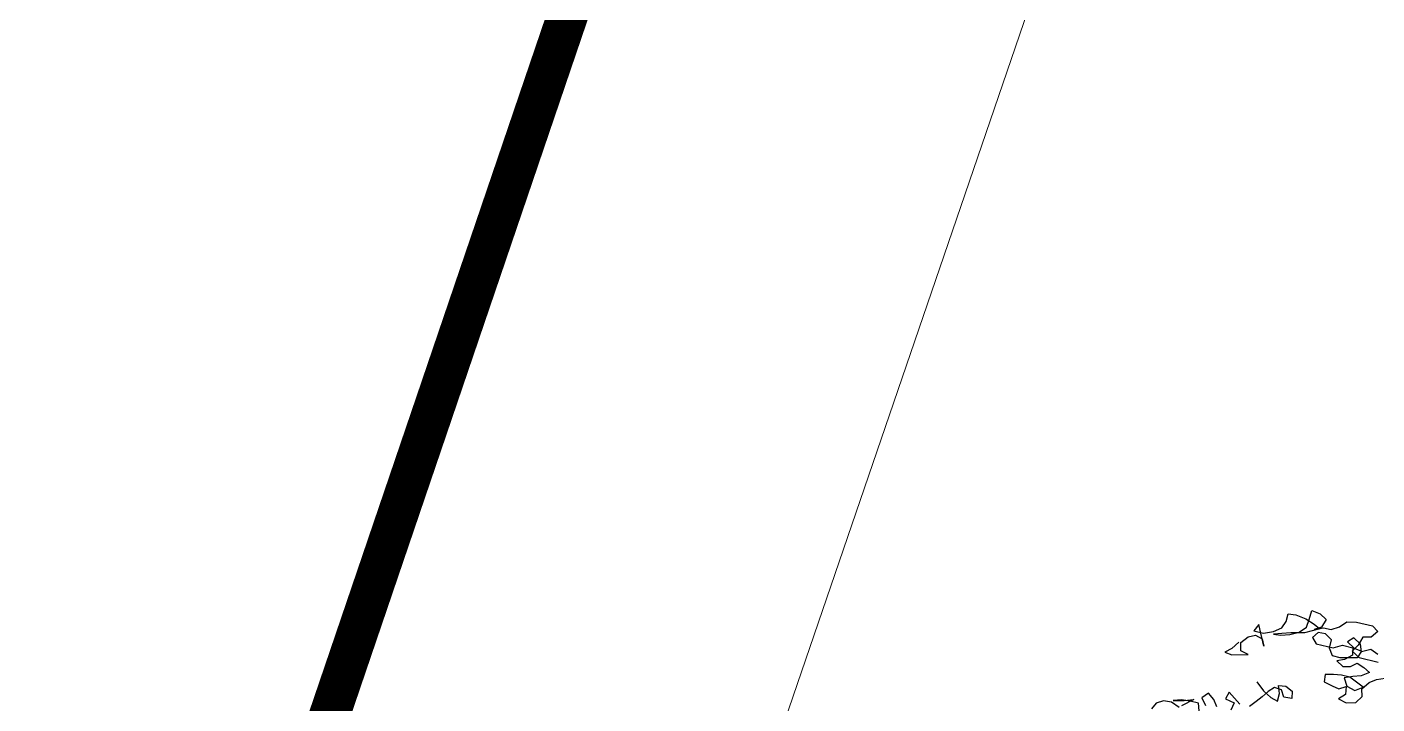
# Model space of a CAD drawing. Header units: inches. Extents: x 350994 to 353538, y 1581369 to 1583842.
# Drawn here: x 351490.869 to 351494.182, y 1582968.972 to 1582970.633 of the extents above; entities that cross this region are included whole.
import ezdxf

# ---------------------------------------------------------------- set-up
doc = ezdxf.new("R2010")
doc.units = ezdxf.units.IN
doc.header["$MEASUREMENT"] = 0
doc.linetypes.add('1', pattern=[0])
for name, color, linetype in [('EP TF', 5, 'Continuous'), ("ROAD'S", 1, '1'), ('TREE', 81, '1')]:
    doc.layers.add(name, color=color, linetype=linetype)
doc.styles.get("Standard").update_dxf_attribs({"font": 'arial.ttf'})
doc.linetypes.add('SILT_FENCE', pattern='A,0.5,-0.2,["EP",Standard,S=0.1,R=0,X=-0.1,Y=-0.05],-0.2', length=0.9)

# ---------------------------------------------------------------- blocks, each defined once
blk = doc.blocks.new('TREE_4')
at = {"color": 94}
for points in [[(-470, 8776.1), (-493.2, 8741.5), (-519.3, 8718.4), (-487.5, 8715.4), (-418, 8732.7), (-452.7, 8741.4), (-461.4, 8776.1), (-435.3, 8807.9), (-406.4, 8822.4), (-374.6, 8813.6), (-360.2, 8784.7), (-403.5, 8871.5), (-417.9, 8839.7), (-374.6, 8839.7), (-334.1, 8857), (-302.3, 8880.1), (-290.7, 8911.9), (-290.6, 8946.6), (-255.9, 8949.4), (-209.7, 8943.6), (-169.2, 8929.1), (-140.3, 8914.6), (-201.1, 8882.9), (-258.9, 8868.5), (-296.5, 8856.9), (-331.2, 8845.4), (-299.4, 8848.3), (-261.8, 8859.8), (-224.2, 8880), (-198.1, 8908.9), (-195.2, 8943.6), (-192.3, 8984.1), (-154.7, 8978.3), (-122.9, 8960.9), (-134.5, 8923.3), (-163.5, 8906), (-125.8, 8923.3), (-91.2, 8923.3), (-59.3, 8943.5), (-33.3, 8972.4), (7.2, 8981), (79.5, 8980.9), (108.4, 8963.6), (85.2, 8931.8), (50.5, 8923.1), (38.9, 8885.6), (18.7, 8853.8), (56.2, 8833.5), (140.1, 8833.4)], [(131.4, 8865.2), (96.7, 8879.7), (59.1, 8859.5), (47.6, 8891.3), (12.9, 8911.6), (-10.2, 8888.5), (24.4, 8868.2), (59.1, 8862.4), (47.5, 8830.6), (15.7, 8822), (-24.8, 8813.3), (-59.4, 8813.4), (-79.7, 8842.3), (-79.6, 8879.9), (-111.4, 8900.1), (-143.2, 8897.3), (-163.5, 8871.3), (-140.4, 8848.1), (-65.2, 8848.1), (-27.6, 8868.3), (18.7, 8868.2), (24.4, 8836.4), (-4.5, 8810.4), (-36.3, 8796), (-4.5, 8778.6), (27.3, 8787.3), (53.3, 8807.5), (85.1, 8795.9), (114, 8781.4), (82.2, 8758.3), (47.5, 8746.8), (12.8, 8732.3), (33, 8700.5), (70.5, 8688.9), (102.4, 8712), (35.9, 8741), (-1.7, 8741), (-36.4, 8735.3), (-71.1, 8726.6), (-68.2, 8694.8), (-30.7, 8686.1), (1.1, 8680.3), (30.1, 8697.6), (35.8, 8662.9), (9.8, 8636.9), (47.4, 8628.2), (87.8, 8639.7), (108.1, 8671.5), (99.5, 8703.3), (122.6, 8738), (151.6, 8758.2), (186.3, 8772.7)], [(-352.9, 8626.4), (-315.4, 8594.5), (-277.8, 8574.3), (-246, 8565.6), (-246, 8600.3), (-257.5, 8632.1), (-225.7, 8637.8), (-193.9, 8623.3), (-188.2, 8591.5), (-222.9, 8588.7), (-240.2, 8617.6), (-272, 8620.5), (-295.1, 8597.4), (-315.4, 8568.5), (-335.7, 8542.5), (-358.8, 8513.6)], [(-402.2, 8513.7), (-460, 8554.2), (-468.7, 8522.4), (-428.2, 8513.7), (-434, 8479)], [(-497.6, 8479), (-517.8, 8508), (-546.7, 8528.2), (-569.9, 8502.2), (-546.8, 8473.3)], [(-567.1, 8444.4), (-578.6, 8476.2), (-616.2, 8476.3), (-653.8, 8473.4), (-688.5, 8461.9), (-642.2, 8473.4), (-601.7, 8487.8), (-648, 8447.4)], [(-656.7, 8438.7), (-694.3, 8453.2), (-729, 8450.3), (-757.9, 8433), (-772.4, 8404.1)]]:
    blk.add_lwpolyline(points, dxfattribs=at)

msp = doc.modelspace()

# ---------------------------------------------------------------- linework, layer by layer
at = {"layer": 'EP TF', "color": 252, "linetype": 'SILT_FENCE', "lineweight": 5, "ltscale": 6, "elevation": 113.0439}
msp.add_lwpolyline([(351445.0663, 1582827.5301), (351461.8848, 1582877.5618), (351478.8402, 1582928.4087), (351495.2813, 1582976.3785), (351513.1313, 1583028.2334), (351530.907, 1583079.0506), (351553.178, 1583146.8474), (351559.8182, 1583166.6338), (351568.7887, 1583193.1044), (351576.5053, 1583216.7514), (351588.9681, 1583253.1169), (351608.7172, 1583313.2153), (351618.4364, 1583343.1369), (351695.2585, 1583575.0259)], dxfattribs=at)
at = {"layer": "ROAD'S", "lineweight": 5, "const_width": 0.1}
msp.add_lwpolyline([(351442.881, 1582824.3534), (351442.881, 1582824.3534), (351475.3824, 1582921.2678), (351508.4379, 1583018.3737)], dxfattribs=at)

# ---------------------------------------------------------------- block references
at = {"layer": 'TREE', "lineweight": 5, "xscale": 0.0005632341247466223, "yscale": 0.0005632341529917539, "zscale": 0.0005632341444477617, "rotation": 346.4411541233163}
msp.add_blockref('TREE_4', (351492.9418, 1582964.2563), dxfattribs=at)

doc.saveas('drawing.dxf')
